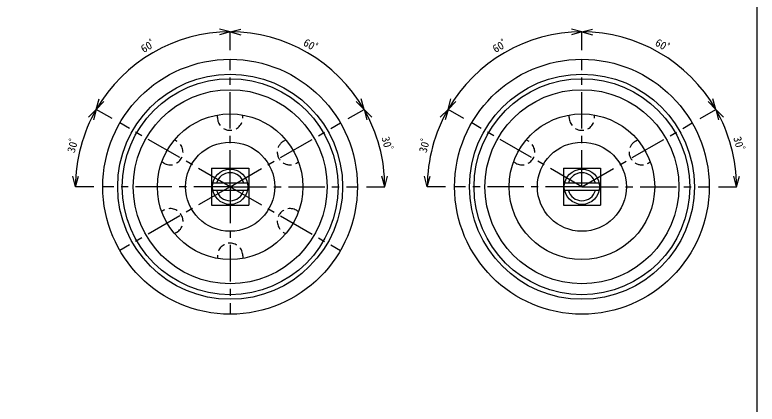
# Model space of a CAD drawing. Units: millimetres on the paper, with parts at other scales. Extents: x -438 to 140, y -184 to 99.
# Drawn here: x 38 to 140.1, y -43.4 to 10 of the extents above; entities that cross this region are included whole.
import ezdxf
from ezdxf.enums import TextEntityAlignment as Align

# ---------------------------------------------------------------- set-up
doc = ezdxf.new("R2010")
doc.units = ezdxf.units.MM
doc.linetypes.add('CHAIN1', pattern=[8, 5, -1, 1, -1])
doc.linetypes.add('DASHED1', pattern=[1.8, 1.2, -0.6])
for name, color, linetype in [('0-0_φ3.0_両4 45', 7, 'Continuous'), ('0-1_φ3.0_片3 45', 7, 'Continuous'), ('1-0', 4, 'Continuous')]:
    doc.layers.add(name, color=color, linetype=linetype)
doc.styles.add('ＭＳ ゴシック', font='')
doc.styles.get('ＭＳ ゴシック').set_extended_font_data('MS Gothic')

msp = doc.modelspace()

# ---------------------------------------------------------------- linework, layer by layer
at = {"layer": '0-0_φ3.0_両4 45', "color": 5}
msp.add_lwpolyline([(-139.949, 99.1), (-139.949, -96.9), (140.051, -96.9), (140.051, 99.1)], dxfattribs=at)
at = {"layer": '0-1_φ3.0_片3 45', "color": 5}
msp.add_lwpolyline([(-139.949, 99.1), (-139.949, -96.9), (140.051, -96.9), (140.051, 99.1)], dxfattribs=at)
at = {"layer": '1-0'}
for p, q in [((67.613, 7.653), (66.164, 8.041)), ((67.613, 7.653), (66.164, 7.264)), ((67.613, 7.653), (69.062, 8.041)), ((67.613, 7.653), (69.062, 7.264)), ((67.613, 5.153), (67.613, 7.653)), ((67.613, 5.153), (67.613, 7.653)), ((115.966, 7.653), (114.517, 8.041)), ((115.966, 7.653), (114.517, 7.264)), ((115.966, 7.653), (117.415, 8.041)), ((115.966, 7.653), (117.415, 7.264)), ((115.966, 5.153), (115.966, 7.653)), ((115.966, 5.153), (115.966, 7.653)), ((49.21, -2.972), (49.598, -1.523)), ((49.21, -2.972), (50.271, -1.912)), ((86.016, -2.972), (84.955, -1.912)), ((86.016, -2.972), (85.628, -1.523)), ((97.563, -2.972), (97.951, -1.523)), ((97.563, -2.972), (98.624, -1.912)), ((134.369, -2.972), (133.308, -1.912)), ((134.369, -2.972), (133.981, -1.523)), ((49.21, -2.972), (48.149, -4.033)), ((49.21, -2.972), (48.822, -4.421)), ((51.375, -4.222), (49.21, -2.972)), ((51.375, -4.222), (49.21, -2.972)), ((83.851, -4.222), (86.016, -2.972)), ((83.851, -4.222), (86.016, -2.972)), ((86.016, -2.972), (87.077, -4.033)), ((86.016, -2.972), (86.404, -4.421)), ((97.563, -2.972), (96.502, -4.033)), ((97.563, -2.972), (97.175, -4.421)), ((99.728, -4.222), (97.563, -2.972)), ((99.728, -4.222), (97.563, -2.972)), ((132.204, -4.222), (134.369, -2.972)), ((132.204, -4.222), (134.369, -2.972)), ((134.369, -2.972), (135.43, -4.033)), ((134.369, -2.972), (134.757, -4.421)), ((46.363, -13.597), (45.975, -12.148)), ((46.363, -13.597), (46.751, -12.148)), ((88.863, -13.597), (88.475, -12.148)), ((88.863, -13.597), (89.251, -12.148)), ((94.716, -13.597), (94.328, -12.148)), ((94.716, -13.597), (95.104, -12.148)), ((137.216, -13.597), (136.828, -12.148)), ((137.216, -13.597), (137.604, -12.148)), ((69.986, -13.097), (65.24, -13.097)), ((118.339, -13.097), (113.593, -13.097)), ((48.863, -13.597), (46.363, -13.597)), ((69.986, -14.097), (65.24, -14.097)), ((86.363, -13.597), (88.863, -13.597)), ((97.216, -13.597), (94.716, -13.597)), ((118.339, -14.097), (113.593, -14.097)), ((134.716, -13.597), (137.216, -13.597))]:
    msp.add_line(p, q, dxfattribs=at)
at = {"layer": '1-0', "linetype": 'CHAIN1'}
for p, q in [((67.613, -13.597), (67.613, 3.903)), ((115.966, -13.597), (115.966, 3.903)), ((67.613, -13.597), (52.458, -4.847)), ((67.613, -13.597), (82.768, -4.847)), ((115.966, -13.597), (100.811, -4.847)), ((115.966, -13.597), (131.122, -4.847)), ((67.613, -13.597), (50.113, -13.597)), ((67.613, -13.597), (52.458, -22.347)), ((67.613, -13.597), (85.113, -13.597)), ((67.613, -13.597), (67.613, -31.097)), ((67.613, -13.597), (82.768, -22.347)), ((115.966, -13.597), (98.466, -13.597)), ((115.966, -13.597), (133.466, -13.597))]:
    msp.add_line(p, q, dxfattribs=at)
at = {"layer": '1-0', "color": 7, "linetype": 'DASHED1'}
for p, q in [((65.863, -4.097), (65.863, -3.752)), ((69.363, -4.097), (69.363, -3.752)), ((114.216, -4.097), (114.216, -3.752)), ((117.716, -4.097), (117.716, -3.752)), ((60.261, -7.332), (59.961, -7.159)), ((74.965, -7.332), (75.265, -7.159)), ((108.614, -7.332), (108.314, -7.159)), ((123.318, -7.332), (123.618, -7.159)), ((58.511, -10.363), (58.211, -10.19)), ((76.715, -10.363), (77.015, -10.19)), ((106.864, -10.363), (106.564, -10.19)), ((125.068, -10.363), (125.368, -10.19)), ((58.511, -16.832), (58.211, -17.005)), ((76.715, -16.832), (77.015, -17.005)), ((60.261, -19.863), (59.961, -20.036)), ((74.965, -19.863), (75.265, -20.036)), ((65.863, -23.097), (65.863, -23.443)), ((69.363, -23.097), (69.363, -23.443))]:
    msp.add_line(p, q, dxfattribs=at)
at = {"layer": '1-0', "color": 3}
for p, q in [((65.063, -11.047), (65.063, -16.147)), ((113.416, -11.047), (113.416, -16.147)), ((65.063, -16.147), (70.163, -16.147)), ((113.416, -16.147), (118.516, -16.147))]:
    msp.add_line(p, q, dxfattribs=at)
for points in [[(65.063, -11.047), (70.163, -11.047), (70.163, -16.147)], [(113.416, -11.047), (118.516, -11.047), (118.516, -16.147)]]:
    msp.add_lwpolyline(points, dxfattribs=at)
for centre, radius in [((67.613, -13.597), 17.5), ((115.966, -13.597), 17.5), ((67.613, -13.597), 15.457), ((67.613, -13.597), 14.825), ((115.966, -13.597), 15.457), ((115.966, -13.597), 14.825), ((67.613, -13.597), 13.325), ((115.966, -13.597), 13.325), ((67.613, -13.597), 10), ((115.966, -13.597), 10), ((67.613, -13.597), 6.125), ((115.966, -13.597), 6.125)]:
    msp.add_circle(centre, radius, dxfattribs=at)
at = {"layer": '1-0'}
for centre in [(67.613, -13.597), (115.966, -13.597)]:
    msp.add_circle(centre, 2.425, dxfattribs=at)
for centre, radius, start, end in [((67.613, -13.597), 21.25, 90, 150), ((67.613, -13.597), 21.25, 30, 90), ((115.966, -13.597), 21.25, 90, 150), ((115.966, -13.597), 21.25, 30, 90), ((67.613, -13.597), 21.25, 150, 180), ((67.613, -13.597), 21.25, 360, 30), ((115.966, -13.597), 21.25, 150, 180), ((115.966, -13.597), 21.25, 360, 30), ((67.613, -13.597), 1.925, 15.05465, 164.94535), ((115.966, -13.597), 1.925, 15.05465, 164.94535), ((67.613, -13.597), 1.925, 195.05465, 344.94535), ((115.966, -13.597), 1.925, 195.05465, 344.94535)]:
    msp.add_arc(centre, radius, start, end, dxfattribs=at)
at = {"layer": '1-0', "color": 7, "linetype": 'DASHED1'}
for centre, start, end in [((67.613, -4.097), 180, 0), ((115.966, -4.097), 180, 0), ((59.386, -8.847), 240, 60), ((75.84, -8.847), 120, 300), ((107.739, -8.847), 240, 60), ((124.193, -8.847), 120, 300), ((59.386, -18.347), 300, 120), ((75.84, -18.347), 60, 240), ((67.613, -23.097), 0, 180)]:
    msp.add_arc(centre, 1.75, start, end, dxfattribs=at)

# ---------------------------------------------------------------- texts
at = {"layer": '1-0', "color": 7, "style": 'ＭＳ ゴシック'}
for s, rotation, p in [('60ﾟ', 30, (55.889, 4.46)), ('60ﾟ', 330, (77.389, 5.585)), ('60ﾟ', 30, (104.242, 4.46)), ('60ﾟ', 330, (125.742, 5.585)), ('30ﾟ', 75, (46.554, -9.119)), ('30ﾟ', 285, (88.089, -6.946)), ('30ﾟ', 75, (94.907, -9.119)), ('30ﾟ', 285, (136.442, -6.946))]:
    msp.add_text(s, height=1.1, rotation=rotation, dxfattribs=at).set_placement(p, align=Align.BOTTOM_LEFT)

doc.saveas('drawing.dxf')
